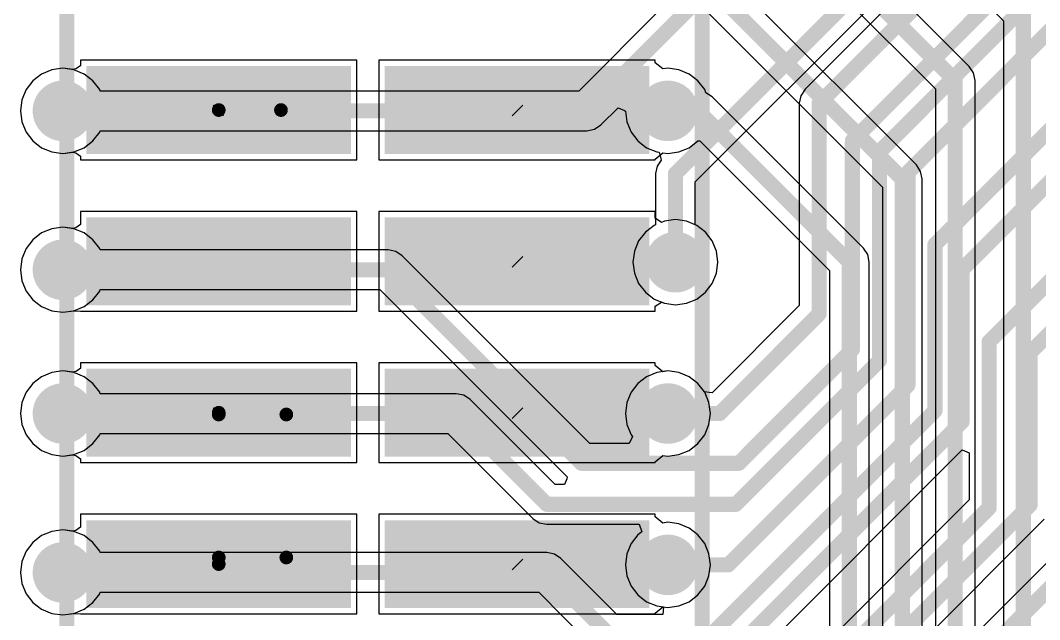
# Model space of a CAD drawing. Header units: millimetres. Extents: x -0.4 to 7.76, y -3.34 to 0.42.
# Drawn here: x 4.595 to 5.269, y -1.099 to -0.703 of the extents above; entities that cross this region are included whole.
import ezdxf

# ---------------------------------------------------------------- set-up
doc = ezdxf.new("R2010")
doc.units = ezdxf.units.MM
doc.header["$MEASUREMENT"] = 0
for name, color, linetype in [('BottomLayer', 5, 'Continuous'), ('BottomOverlay', 54, 'Continuous'), ('BottomPaste', 16, 'Continuous'), ('BottomSolder', 6, 'Continuous'), ('MultiLayer', 9, 'Continuous'), ('TopLayer', 1, 'Continuous'), ('ViaHoleLayer', 16, 'Continuous')]:
    doc.layers.add(name, color=color, linetype=linetype)

# ---------------------------------------------------------------- blocks, each defined once
blk = doc.blocks.new('90131_0142_B_26')
at = {"layer": 'BottomLayer'}
for points in [[(-0.675, -0.02116), (-0.625, -0.02116), (-0.675, 0.14577), (-0.625, 0.14577)], [(-0.575, -0.02116), (-0.525, -0.02116), (-0.575, 0.14577), (-0.525, 0.14577)], [(-0.475, -0.02116), (-0.425, -0.02116), (-0.475, 0.14577), (-0.425, 0.14577)], [(-0.375, -0.02116), (-0.325, -0.02116), (-0.375, 0.14577), (-0.325, 0.14577)], [(-0.675, -0.21841), (-0.625, -0.21841), (-0.675, -0.05148), (-0.625, -0.05148)], [(-0.575, -0.21841), (-0.525, -0.21841), (-0.575, -0.05148), (-0.525, -0.05148)], [(-0.475, -0.21841), (-0.425, -0.21841), (-0.475, -0.05148), (-0.425, -0.05148)], [(-0.375, -0.21841), (-0.325, -0.21841), (-0.375, -0.05148), (-0.325, -0.05148)]]:
    blk.add_solid(points, dxfattribs=at)
at = {"layer": 'BottomOverlay', "const_width": 0.01}
for points in [[(1.23996, 0.18474), (-1.23996, 0.18474)], [(1.23996, -0.23534), (-1.23996, -0.23534)]]:
    blk.add_lwpolyline(points, dxfattribs=at)
at = {"layer": 'BottomPaste'}
for points in [[(-0.675, -0.02116), (-0.625, -0.02116), (-0.675, 0.14577), (-0.625, 0.14577)], [(-0.575, -0.02116), (-0.525, -0.02116), (-0.575, 0.14577), (-0.525, 0.14577)], [(-0.475, -0.02116), (-0.425, -0.02116), (-0.475, 0.14577), (-0.425, 0.14577)], [(-0.375, -0.02116), (-0.325, -0.02116), (-0.375, 0.14577), (-0.325, 0.14577)], [(-0.675, -0.21841), (-0.625, -0.21841), (-0.675, -0.05148), (-0.625, -0.05148)], [(-0.575, -0.21841), (-0.525, -0.21841), (-0.575, -0.05148), (-0.525, -0.05148)], [(-0.475, -0.21841), (-0.425, -0.21841), (-0.475, -0.05148), (-0.425, -0.05148)], [(-0.375, -0.21841), (-0.325, -0.21841), (-0.375, -0.05148), (-0.325, -0.05148)]]:
    blk.add_solid(points, dxfattribs=at)
at = {"layer": 'BottomSolder'}
for points in [[(-0.679, -0.02516), (-0.621, -0.02516), (-0.679, 0.14977), (-0.621, 0.14977)], [(-0.579, -0.02516), (-0.521, -0.02516), (-0.579, 0.14977), (-0.521, 0.14977)], [(-0.479, -0.02516), (-0.421, -0.02516), (-0.479, 0.14977), (-0.421, 0.14977)], [(-0.379, -0.02516), (-0.321, -0.02516), (-0.379, 0.14977), (-0.321, 0.14977)], [(-0.679, -0.22241), (-0.621, -0.22241), (-0.679, -0.04748), (-0.621, -0.04748)], [(-0.579, -0.22241), (-0.521, -0.22241), (-0.579, -0.04748), (-0.521, -0.04748)], [(-0.479, -0.22241), (-0.421, -0.22241), (-0.479, -0.04748), (-0.421, -0.04748)], [(-0.379, -0.22241), (-0.321, -0.22241), (-0.379, -0.04748), (-0.321, -0.04748)]]:
    blk.add_solid(points, dxfattribs=at)

msp = doc.modelspace()

# ---------------------------------------------------------------- linework, layer by layer
at = {"layer": 'BottomLayer'}
for p, q in [((5.03094, -0.48945), (5.24461, -0.70311)), ((5.22201, -0.7334), (5.05078, -0.56216)), ((5.03777, -0.58628), (5.19961, -0.74811)), ((5.18701, -0.7984), (5.05078, -0.66216)), ((5.03777, -0.68628), (5.16461, -0.81311)), ((5.24461, -0.70311), (5.24461, -1.19294)), ((4.63442, -0.73285), (4.63125, -0.73497)), ((4.8171, -0.72925), (4.63442, -0.72925)), ((4.63442, -0.72925), (4.63442, -0.73285)), ((4.8171, -0.795), (4.8171, -0.72925)), ((5.01435, -0.72925), (4.83167, -0.72925)), ((4.83167, -0.72925), (4.83167, -0.795)), ((5.01435, -0.73083), (5.01435, -0.72925)), ((5.01935, -0.73501), (5.01435, -0.73083)), ((5.22486, -0.73765), (5.22201, -0.7334)), ((4.60868, -0.73833), (4.60285, -0.7428)), ((4.61546, -0.73552), (4.60868, -0.73833)), ((4.62273, -0.73456), (4.61546, -0.73552)), ((4.62942, -0.73544), (4.62273, -0.73456)), ((4.63125, -0.73497), (4.62942, -0.73544)), ((5.02273, -0.73456), (5.01935, -0.73501)), ((5.03001, -0.73552), (5.02273, -0.73456)), ((5.03679, -0.73833), (5.03001, -0.73552)), ((5.04261, -0.7428), (5.03679, -0.73833)), ((5.22586, -0.74268), (5.22486, -0.73765)), ((4.60285, -0.7428), (4.59838, -0.74862)), ((5.04708, -0.74862), (5.04261, -0.7428)), ((5.22586, -1.20933), (5.22586, -0.74268)), ((4.59838, -0.74862), (4.59558, -0.7554)), ((5.04793, -0.75067), (5.04708, -0.74862)), ((5.05201, -0.7534), (5.04793, -0.75067)), ((5.15201, -0.8534), (5.05201, -0.7534)), ((5.19961, -0.74811), (5.19961, -1.23776)), ((4.59558, -0.7554), (4.59462, -0.76268)), ((4.59462, -0.76268), (4.59558, -0.76995)), ((4.59558, -0.76995), (4.59838, -0.77673)), ((4.59838, -0.77673), (4.60285, -0.78256)), ((4.60285, -0.78256), (4.60868, -0.78703)), ((4.60868, -0.78703), (4.61546, -0.78983)), ((5.03001, -0.78983), (5.03679, -0.78703)), ((5.03679, -0.78703), (5.04261, -0.78256)), ((5.04261, -0.78256), (5.04396, -0.78247)), ((5.04396, -0.78247), (5.12961, -0.86811)), ((4.61546, -0.78983), (4.62273, -0.79079)), ((4.62273, -0.79079), (4.62942, -0.78991)), ((4.62942, -0.78991), (4.63125, -0.79038)), ((4.63125, -0.79038), (4.63442, -0.7925)), ((4.63442, -0.7925), (4.63442, -0.795)), ((4.63442, -0.795), (4.8171, -0.795)), ((4.83167, -0.795), (5.01435, -0.795)), ((5.01435, -0.79453), (5.01935, -0.79035)), ((5.01435, -0.795), (5.01435, -0.79453)), ((5.01935, -0.79035), (5.02273, -0.79079)), ((5.02273, -0.79079), (5.03001, -0.78983)), ((5.18986, -0.80265), (5.18701, -0.7984)), ((5.19086, -0.80768), (5.18986, -0.80265)), ((5.19086, -1.23802), (5.19086, -0.80768)), ((5.16461, -0.81311), (5.16461, -1.28776)), ((4.8171, -0.82925), (4.63442, -0.82925)), ((4.63442, -0.82925), (4.63442, -0.83785)), ((4.8171, -0.895), (4.8171, -0.82925)), ((5.01435, -0.82925), (4.83167, -0.82925)), ((4.83167, -0.82925), (4.83167, -0.895)), ((5.01435, -0.83355), (5.01435, -0.82925)), ((5.0185, -0.83633), (5.01435, -0.83355)), ((5.02046, -0.83552), (5.0185, -0.83633)), ((5.02773, -0.83456), (5.02046, -0.83552)), ((5.03501, -0.83552), (5.02773, -0.83456)), ((5.04179, -0.83833), (5.03501, -0.83552)), ((4.61546, -0.84052), (4.60868, -0.84333)), ((4.62273, -0.83956), (4.61546, -0.84052)), ((4.62942, -0.84044), (4.62273, -0.83956)), ((4.63125, -0.83997), (4.62942, -0.84044)), ((4.63442, -0.83785), (4.63125, -0.83997)), ((5.04761, -0.8428), (5.04179, -0.83833)), ((4.60285, -0.8478), (4.59838, -0.85362)), ((4.60868, -0.84333), (4.60285, -0.8478)), ((5.05208, -0.84862), (5.04761, -0.8428)), ((5.05489, -0.8554), (5.05208, -0.84862)), ((4.59838, -0.85362), (4.59558, -0.8604)), ((5.05585, -0.86268), (5.05489, -0.8554)), ((5.15486, -0.85765), (5.15201, -0.8534)), ((4.59558, -0.8604), (4.59462, -0.86768)), ((5.15586, -0.86268), (5.15486, -0.85765)), ((4.59462, -0.86768), (4.59558, -0.87495)), ((5.05489, -0.86995), (5.05585, -0.86268)), ((5.12961, -0.86811), (5.12961, -1.33294)), ((5.15586, -1.28802), (5.15586, -0.86268)), ((4.59558, -0.87495), (4.59838, -0.88173)), ((5.05208, -0.87673), (5.05489, -0.86995)), ((4.59838, -0.88173), (4.60285, -0.88756)), ((5.04179, -0.88703), (5.04761, -0.88256)), ((5.04761, -0.88256), (5.05208, -0.87673)), ((4.60285, -0.88756), (4.60868, -0.89203)), ((5.01435, -0.8918), (5.0185, -0.88902)), ((5.0185, -0.88902), (5.02046, -0.88983)), ((5.03501, -0.88983), (5.04179, -0.88703)), ((4.60868, -0.89203), (4.61546, -0.89483)), ((4.61546, -0.89483), (4.62273, -0.89579)), ((4.62273, -0.89579), (4.62942, -0.89491)), ((4.62942, -0.89491), (4.63442, -0.895)), ((4.63442, -0.895), (4.63442, -0.895)), ((4.63442, -0.895), (4.63443, -0.895)), ((4.63443, -0.895), (4.8171, -0.895)), ((4.83167, -0.895), (5.01435, -0.895)), ((5.01435, -0.895), (5.01435, -0.8918)), ((5.02046, -0.88983), (5.02773, -0.89079)), ((5.02773, -0.89079), (5.03501, -0.88983)), ((4.8171, -0.92925), (4.63442, -0.92925)), ((4.63442, -0.92925), (4.63442, -0.93285)), ((4.8171, -0.995), (4.8171, -0.92925)), ((5.01435, -0.92925), (4.83167, -0.92925)), ((4.83167, -0.92925), (4.83167, -0.995)), ((5.01435, -0.93083), (5.01435, -0.92925)), ((4.61546, -0.93552), (4.60868, -0.93833)), ((4.62273, -0.93456), (4.61546, -0.93552)), ((4.62942, -0.93544), (4.62273, -0.93456)), ((4.63125, -0.93497), (4.62942, -0.93544)), ((4.63442, -0.93285), (4.63125, -0.93497)), ((5.01935, -0.93501), (5.01435, -0.93083)), ((5.02273, -0.93456), (5.01935, -0.93501)), ((5.03001, -0.93552), (5.02273, -0.93456)), ((5.03679, -0.93833), (5.03001, -0.93552)), ((4.60285, -0.9428), (4.59838, -0.94862)), ((4.60868, -0.93833), (4.60285, -0.9428)), ((5.04261, -0.9428), (5.03679, -0.93833)), ((5.04708, -0.94862), (5.04261, -0.9428)), ((4.59838, -0.94862), (4.59558, -0.9554)), ((5.04989, -0.9554), (5.04708, -0.94862)), ((4.59558, -0.9554), (4.59462, -0.96268)), ((5.05085, -0.96268), (5.04989, -0.9554)), ((4.59462, -0.96268), (4.59558, -0.96995)), ((5.04989, -0.96995), (5.05085, -0.96268)), ((4.59558, -0.96995), (4.59838, -0.97673)), ((5.04708, -0.97673), (5.04989, -0.96995)), ((4.59838, -0.97673), (4.60285, -0.98256)), ((5.04261, -0.98256), (5.04708, -0.97673)), ((4.60285, -0.98256), (4.60868, -0.98703)), ((5.03679, -0.98703), (5.04261, -0.98256)), ((4.60868, -0.98703), (4.61546, -0.98983)), ((4.61546, -0.98983), (4.62273, -0.99079)), ((4.62273, -0.99079), (4.62942, -0.98991)), ((4.62942, -0.98991), (4.63125, -0.99038)), ((4.63125, -0.99038), (4.63442, -0.9925)), ((5.01435, -0.99453), (5.01935, -0.99035)), ((5.01935, -0.99035), (5.02273, -0.99079)), ((5.02273, -0.99079), (5.03001, -0.98983)), ((5.03001, -0.98983), (5.03679, -0.98703)), ((4.63442, -0.9925), (4.63442, -0.995)), ((4.63442, -0.995), (4.8171, -0.995)), ((4.83167, -0.995), (5.01435, -0.995)), ((5.01435, -0.995), (5.01435, -0.99453)), ((4.8171, -1.02925), (4.63442, -1.02925)), ((4.63442, -1.02925), (4.63442, -1.03785)), ((4.8171, -1.095), (4.8171, -1.02925)), ((5.01435, -1.02925), (4.83167, -1.02925)), ((4.83167, -1.02925), (4.83167, -1.095)), ((5.01435, -1.03083), (5.01435, -1.02925)), ((5.01935, -1.03501), (5.01435, -1.03083)), ((5.02273, -1.03456), (5.01935, -1.03501)), ((5.03001, -1.03552), (5.02273, -1.03456)), ((5.03679, -1.03833), (5.03001, -1.03552)), ((4.60868, -1.04333), (4.60285, -1.0478)), ((4.61546, -1.04052), (4.60868, -1.04333)), ((4.62273, -1.03956), (4.61546, -1.04052)), ((4.62942, -1.04044), (4.62273, -1.03956)), ((4.63125, -1.03997), (4.62942, -1.04044)), ((4.63442, -1.03785), (4.63125, -1.03997)), ((5.04261, -1.0428), (5.03679, -1.03833)), ((5.04708, -1.04862), (5.04261, -1.0428)), ((4.60285, -1.0478), (4.59838, -1.05362)), ((5.04989, -1.0554), (5.04708, -1.04862)), ((4.59838, -1.05362), (4.59558, -1.0604)), ((5.05085, -1.06268), (5.04989, -1.0554)), ((4.59558, -1.0604), (4.59462, -1.06768)), ((5.04989, -1.06995), (5.05085, -1.06268)), ((4.59462, -1.06768), (4.59558, -1.07495)), ((5.04708, -1.07673), (5.04989, -1.06995)), ((4.59558, -1.07495), (4.59838, -1.08173)), ((5.04261, -1.08256), (5.04708, -1.07673)), ((4.59838, -1.08173), (4.60285, -1.08756)), ((5.03679, -1.08703), (5.04261, -1.08256)), ((4.60285, -1.08756), (4.60868, -1.09203)), ((5.01435, -1.09453), (5.01935, -1.09035)), ((5.01935, -1.09035), (5.02273, -1.09079)), ((5.02273, -1.09079), (5.03001, -1.08983)), ((5.03001, -1.08983), (5.03679, -1.08703)), ((4.60868, -1.09203), (4.61546, -1.09483)), ((4.61546, -1.09483), (4.62273, -1.09579)), ((4.62273, -1.09579), (4.62942, -1.09491)), ((4.62942, -1.09491), (4.63442, -1.095)), ((4.63442, -1.095), (4.63442, -1.095)), ((4.63442, -1.095), (4.63443, -1.095)), ((4.63443, -1.095), (4.8171, -1.095)), ((4.83167, -1.095), (5.01435, -1.095)), ((5.01435, -1.095), (5.01435, -1.09453))]:
    msp.add_line(p, q, dxfattribs=at)
for points, const_width in [([(5.03273, -0.56268), (5.21273, -0.74268)], 0.01), ([(5.03273, -0.66268), (5.17773, -0.80768)], 0.01), ([(5.25773, -1.21768), (5.25773, -0.69768)], 0.01), ([(5.21273, -1.26268), (5.21273, -0.74268)], 0.01), ([(4.62273, -0.76268), (4.72521, -0.76268)], 0.01), ([(4.72521, -0.76268), (4.72576, -0.76213)], 0.01), ([(4.72576, -0.76213), (4.76691, -0.76213)], 0.00906), ([(4.92301, -0.76213), (4.92356, -0.76268)], 0.01), ([(4.92356, -0.76268), (5.02273, -0.76268)], 0.01), ([(5.02273, -0.76268), (5.04273, -0.76268)], 0.01), ([(5.04273, -0.76268), (5.14273, -0.86268)], 0.01), ([(5.17773, -1.31268), (5.17773, -0.80768)], 0.01), ([(4.72021, -0.86768), (4.72576, -0.86213)], 0.01), ([(4.92301, -0.86213), (4.92356, -0.86268)], 0.01), ([(4.92356, -0.86268), (5.02773, -0.86268)], 0.01), ([(5.14273, -1.35768), (5.14273, -0.86268)], 0.01), ([(4.62273, -0.86768), (4.72021, -0.86768)], 0.01), ([(4.62273, -0.96268), (4.72521, -0.96268)], 0.01), ([(4.72521, -0.96268), (4.72576, -0.96213)], 0.01), ([(4.72576, -0.96331), (4.72576, -0.96213)], 0.00906), ([(4.72576, -0.96331), (4.77045, -0.96331)], 0.00906), ([(4.92301, -0.96213), (4.92356, -0.96268)], 0.01), ([(4.92356, -0.96268), (5.02273, -0.96268)], 0.01), ([(4.72021, -1.06768), (4.72576, -1.06213)], 0.01), ([(4.72576, -1.05779), (4.77045, -1.05779)], 0.00906), ([(4.72576, -1.06213), (4.72576, -1.05779)], 0.00906), ([(4.92301, -1.06213), (4.92356, -1.06268)], 0.01), ([(4.92356, -1.06268), (5.02273, -1.06268)], 0.01), ([(4.62273, -1.06768), (4.72021, -1.06768)], 0.01)]:
    msp.add_lwpolyline(points, dxfattribs=dict(at, const_width=const_width))
for points, const_width in [([(5.21023, -0.74268, 1), (5.21523, -0.74268, 1)], 0.005), ([(5.21023, -0.74268, 1), (5.21523, -0.74268, 1)], 0.005), ([(4.61273, -0.76268, 1), (4.63273, -0.76268, 1)], 0.02), ([(5.01273, -0.76268, 1), (5.03273, -0.76268, 1)], 0.02), ([(4.62023, -0.76268, 1), (4.62523, -0.76268, 1)], 0.005), ([(4.72271, -0.76268, 1), (4.72771, -0.76268, 1)], 0.005), ([(4.72271, -0.76268, 1), (4.72771, -0.76268, 1)], 0.005), ([(4.72326, -0.76213, 1), (4.72826, -0.76213, 1)], 0.005), ([(4.7235, -0.76213, 1), (4.72803, -0.76213, 1)], 0.00453), ([(4.76464, -0.76213, 1), (4.76917, -0.76213, 1)], 0.00453), ([(4.92051, -0.76213, 1), (4.92551, -0.76213, 1)], 0.005), ([(4.92106, -0.76268, 1), (4.92606, -0.76268, 1)], 0.005), ([(4.92106, -0.76268, 1), (4.92606, -0.76268, 1)], 0.005), ([(5.02023, -0.76268, 1), (5.02523, -0.76268, 1)], 0.005), ([(5.02023, -0.76268, 1), (5.02523, -0.76268, 1)], 0.005), ([(5.04023, -0.76268, 1), (5.04523, -0.76268, 1)], 0.005), ([(5.04023, -0.76268, 1), (5.04523, -0.76268, 1)], 0.005), ([(5.17523, -0.80768, 1), (5.18023, -0.80768, 1)], 0.005), ([(5.17523, -0.80768, 1), (5.18023, -0.80768, 1)], 0.005), ([(4.61273, -0.86768, 1), (4.63273, -0.86768, 1)], 0.02), ([(5.01773, -0.86268, 1), (5.03773, -0.86268, 1)], 0.02), ([(4.72326, -0.86213, 1), (4.72826, -0.86213, 1)], 0.005), ([(4.92051, -0.86213, 1), (4.92551, -0.86213, 1)], 0.005), ([(4.92106, -0.86268, 1), (4.92606, -0.86268, 1)], 0.005), ([(4.92106, -0.86268, 1), (4.92606, -0.86268, 1)], 0.005), ([(5.02523, -0.86268, 1), (5.03023, -0.86268, 1)], 0.005), ([(5.14023, -0.86268, 1), (5.14523, -0.86268, 1)], 0.005), ([(5.14023, -0.86268, 1), (5.14523, -0.86268, 1)], 0.005), ([(4.62023, -0.86768, 1), (4.62523, -0.86768, 1)], 0.005), ([(4.71771, -0.86768, 1), (4.72271, -0.86768, 1)], 0.005), ([(4.71771, -0.86768, 1), (4.72271, -0.86768, 1)], 0.005), ([(4.61273, -0.96268, 1), (4.63273, -0.96268, 1)], 0.02), ([(5.01273, -0.96268, 1), (5.03273, -0.96268, 1)], 0.02), ([(4.62023, -0.96268, 1), (4.62523, -0.96268, 1)], 0.005), ([(4.72271, -0.96268, 1), (4.72771, -0.96268, 1)], 0.005), ([(4.72271, -0.96268, 1), (4.72771, -0.96268, 1)], 0.005), ([(4.72326, -0.96213, 1), (4.72826, -0.96213, 1)], 0.005), ([(4.7235, -0.96213, 1), (4.72803, -0.96213, 1)], 0.00453), ([(4.7235, -0.96331, 1), (4.72803, -0.96331, 1)], 0.00453), ([(4.7235, -0.96331, 1), (4.72803, -0.96331, 1)], 0.00453), ([(4.76819, -0.96331, 1), (4.77271, -0.96331, 1)], 0.00453), ([(4.92051, -0.96213, 1), (4.92551, -0.96213, 1)], 0.005), ([(4.92106, -0.96268, 1), (4.92606, -0.96268, 1)], 0.005), ([(4.92106, -0.96268, 1), (4.92606, -0.96268, 1)], 0.005), ([(5.02023, -0.96268, 1), (5.02523, -0.96268, 1)], 0.005), ([(5.01273, -1.06268, 1), (5.03273, -1.06268, 1)], 0.02), ([(4.61273, -1.06768, 1), (4.63273, -1.06768, 1)], 0.02), ([(4.72326, -1.06213, 1), (4.72826, -1.06213, 1)], 0.005), ([(4.7235, -1.05779, 1), (4.72803, -1.05779, 1)], 0.00453), ([(4.7235, -1.05779, 1), (4.72803, -1.05779, 1)], 0.00453), ([(4.7235, -1.06213, 1), (4.72803, -1.06213, 1)], 0.00453), ([(4.76819, -1.05779, 1), (4.77271, -1.05779, 1)], 0.00453), ([(4.92051, -1.06213, 1), (4.92551, -1.06213, 1)], 0.005), ([(4.92106, -1.06268, 1), (4.92606, -1.06268, 1)], 0.005), ([(4.92106, -1.06268, 1), (4.92606, -1.06268, 1)], 0.005), ([(5.02023, -1.06268, 1), (5.02523, -1.06268, 1)], 0.005), ([(4.62023, -1.06768, 1), (4.62523, -1.06768, 1)], 0.005), ([(4.71771, -1.06768, 1), (4.72271, -1.06768, 1)], 0.005), ([(4.71771, -1.06768, 1), (4.72271, -1.06768, 1)], 0.005)]:
    msp.add_lwpolyline(points, format="xyb", close=True, dxfattribs=dict(at, const_width=const_width))
at = {"layer": 'MultiLayer', "const_width": 0.02}
for points in [[(4.61273, -0.76268, 1), (4.63273, -0.76268, 1)], [(5.01273, -0.76268, 1), (5.03273, -0.76268, 1)], [(4.61273, -0.86768, 1), (4.63273, -0.86768, 1)], [(5.01773, -0.86268, 1), (5.03773, -0.86268, 1)], [(4.61273, -0.96268, 1), (4.63273, -0.96268, 1)], [(5.01273, -0.96268, 1), (5.03273, -0.96268, 1)], [(5.01273, -1.06268, 1), (5.03273, -1.06268, 1)], [(4.61273, -1.06768, 1), (4.63273, -1.06768, 1)]]:
    msp.add_lwpolyline(points, format="xyb", close=True, dxfattribs=at)
at = {"layer": 'TopLayer'}
for p, q in [((5.04086, -0.80961), (5.31977, -0.5307)), ((5.32563, -0.53622), (5.11345, -0.7484)), ((5.01857, -0.69477), (4.96379, -0.74955)), ((4.60868, -0.73833), (4.60285, -0.7428)), ((4.61546, -0.73552), (4.60868, -0.73833)), ((4.62273, -0.73456), (4.61546, -0.73552)), ((4.63001, -0.73552), (4.62273, -0.73456)), ((4.63679, -0.73833), (4.63001, -0.73552)), ((4.64261, -0.7428), (4.63679, -0.73833)), ((4.60285, -0.7428), (4.59838, -0.74862)), ((4.64708, -0.74862), (4.64261, -0.7428)), ((4.59838, -0.74862), (4.59558, -0.7554)), ((4.64747, -0.74955), (4.64708, -0.74862)), ((4.96379, -0.74955), (4.64747, -0.74955)), ((5.11061, -0.75265), (5.10961, -0.75768)), ((5.11345, -0.7484), (5.11061, -0.75265)), ((4.59558, -0.7554), (4.59462, -0.76268)), ((4.9785, -0.77196), (4.98985, -0.76062)), ((4.98985, -0.76062), (4.994, -0.76241)), ((5.10961, -0.75768), (5.10961, -0.89138)), ((4.59462, -0.76268), (4.59558, -0.76995)), ((4.994, -0.76241), (4.99465, -0.76289)), ((4.99465, -0.76289), (4.99558, -0.76995)), ((4.59558, -0.76995), (4.59838, -0.77673)), ((4.96922, -0.7758), (4.97425, -0.7748)), ((4.97425, -0.7748), (4.9785, -0.77196)), ((4.99558, -0.76995), (4.99838, -0.77673)), ((4.59838, -0.77673), (4.60285, -0.78256)), ((4.64261, -0.78256), (4.64708, -0.77673)), ((4.64708, -0.77673), (4.64747, -0.7758)), ((4.64747, -0.7758), (4.96922, -0.7758)), ((4.99838, -0.77673), (5.00285, -0.78256)), ((4.60285, -0.78256), (4.60868, -0.78703)), ((4.60868, -0.78703), (4.61546, -0.78983)), ((4.63001, -0.78983), (4.63679, -0.78703)), ((4.63679, -0.78703), (4.64261, -0.78256)), ((5.00285, -0.78256), (5.00868, -0.78703)), ((5.00868, -0.78703), (5.01546, -0.78983)), ((4.61546, -0.78983), (4.62273, -0.79079)), ((4.62273, -0.79079), (4.63001, -0.78983)), ((5.01546, -0.78983), (5.01696, -0.79003)), ((5.01696, -0.79003), (5.01769, -0.79216)), ((5.01769, -0.79216), (5.01821, -0.79524)), ((5.01561, -0.79914), (5.01461, -0.80417)), ((5.01821, -0.79524), (5.01561, -0.79914)), ((5.01461, -0.80417), (5.01461, -0.83794)), ((5.04086, -0.83794), (5.04086, -0.80961)), ((4.61546, -0.84052), (4.60868, -0.84333)), ((4.62273, -0.83956), (4.61546, -0.84052)), ((4.63001, -0.84052), (4.62273, -0.83956)), ((4.63679, -0.84333), (4.63001, -0.84052)), ((5.01368, -0.83833), (5.00785, -0.8428)), ((5.01461, -0.83794), (5.01368, -0.83833)), ((5.04179, -0.83833), (5.04086, -0.83794)), ((5.04761, -0.8428), (5.04179, -0.83833)), ((4.60285, -0.8478), (4.59838, -0.85362)), ((4.60868, -0.84333), (4.60285, -0.8478)), ((4.64261, -0.8478), (4.63679, -0.84333)), ((4.64708, -0.85362), (4.64261, -0.8478)), ((5.00338, -0.84862), (5.00058, -0.8554)), ((5.00785, -0.8428), (5.00338, -0.84862)), ((5.05208, -0.84862), (5.04761, -0.8428)), ((5.05489, -0.8554), (5.05208, -0.84862)), ((4.59838, -0.85362), (4.59558, -0.8604)), ((4.64747, -0.85455), (4.64708, -0.85362)), ((4.83773, -0.85455), (4.64747, -0.85455)), ((4.84276, -0.85555), (4.83773, -0.85455)), ((4.84701, -0.8584), (4.84276, -0.85555)), ((5.00058, -0.8554), (4.99962, -0.86268)), ((5.05585, -0.86268), (5.05489, -0.8554)), ((4.59558, -0.8604), (4.59462, -0.86768)), ((4.97104, -0.98242), (4.84701, -0.8584)), ((4.59462, -0.86768), (4.59558, -0.87495)), ((4.99962, -0.86268), (5.00058, -0.86995)), ((5.05489, -0.86995), (5.05585, -0.86268)), ((4.59558, -0.87495), (4.59838, -0.88173)), ((5.00058, -0.86995), (5.00338, -0.87673)), ((5.05208, -0.87673), (5.05489, -0.86995)), ((4.59838, -0.88173), (4.60285, -0.88756)), ((4.64261, -0.88756), (4.64708, -0.88173)), ((4.64708, -0.88173), (4.64747, -0.8808)), ((4.64747, -0.8808), (4.8323, -0.8808)), ((4.8323, -0.8808), (4.95604, -1.00455)), ((5.00338, -0.87673), (5.00785, -0.88256)), ((5.00785, -0.88256), (5.01368, -0.88703)), ((5.04179, -0.88703), (5.04761, -0.88256)), ((5.04761, -0.88256), (5.05208, -0.87673)), ((4.60285, -0.88756), (4.60868, -0.89203)), ((4.63679, -0.89203), (4.64261, -0.88756)), ((5.01368, -0.88703), (5.02046, -0.88983)), ((5.03501, -0.88983), (5.04179, -0.88703)), ((4.60868, -0.89203), (4.61546, -0.89483)), ((4.61546, -0.89483), (4.62273, -0.89579)), ((4.62273, -0.89579), (4.63001, -0.89483)), ((4.63001, -0.89483), (4.63679, -0.89203)), ((5.02046, -0.88983), (5.02773, -0.89079)), ((5.02773, -0.89079), (5.03501, -0.88983)), ((5.10961, -0.89138), (5.05209, -0.9489)), ((5.41184, -0.92268), (5.02911, -1.30541)), ((4.61546, -0.93552), (4.60868, -0.93833)), ((4.62273, -0.93456), (4.61546, -0.93552)), ((4.63001, -0.93552), (4.62273, -0.93456)), ((4.63679, -0.93833), (4.63001, -0.93552)), ((5.01546, -0.93552), (5.00868, -0.93833)), ((5.02273, -0.93456), (5.01546, -0.93552)), ((5.03001, -0.93552), (5.02273, -0.93456)), ((5.03679, -0.93833), (5.03001, -0.93552)), ((4.60285, -0.9428), (4.59838, -0.94862)), ((4.60868, -0.93833), (4.60285, -0.9428)), ((4.64261, -0.9428), (4.63679, -0.93833)), ((4.64708, -0.94862), (4.64261, -0.9428)), ((5.00285, -0.9428), (4.99838, -0.94862)), ((5.00868, -0.93833), (5.00285, -0.9428)), ((5.04261, -0.9428), (5.03679, -0.93833)), ((5.04691, -0.9484), (5.04261, -0.9428)), ((4.59838, -0.94862), (4.59558, -0.9554)), ((4.64747, -0.94955), (4.64708, -0.94862)), ((4.88273, -0.94955), (4.64747, -0.94955)), ((4.88776, -0.95055), (4.88273, -0.94955)), ((4.99838, -0.94862), (4.99558, -0.9554)), ((5.0501, -0.94879), (5.04691, -0.9484)), ((5.05209, -0.9489), (5.0501, -0.94879)), ((4.59558, -0.9554), (4.59462, -0.96268)), ((4.89201, -0.9534), (4.88776, -0.95055)), ((4.94817, -1.00955), (4.89201, -0.9534)), ((4.99558, -0.9554), (4.99462, -0.96268)), ((4.59462, -0.96268), (4.59558, -0.96995)), ((4.99462, -0.96268), (4.99558, -0.96995)), ((4.59558, -0.96995), (4.59838, -0.97673)), ((4.99558, -0.96995), (4.99838, -0.97673)), ((4.59838, -0.97673), (4.60285, -0.98256)), ((4.64261, -0.98256), (4.64708, -0.97673)), ((4.64708, -0.97673), (4.64747, -0.9758)), ((4.64747, -0.9758), (4.8773, -0.9758)), ((4.8773, -0.9758), (4.93345, -1.03196)), ((4.99838, -0.97673), (4.99931, -0.97794)), ((4.60285, -0.98256), (4.60868, -0.98703)), ((4.63679, -0.98703), (4.64261, -0.98256)), ((4.9971, -0.98242), (4.97104, -0.98242)), ((4.99931, -0.97794), (4.9971, -0.98242)), ((4.60868, -0.98703), (4.61546, -0.98983)), ((4.61546, -0.98983), (4.62273, -0.99079)), ((4.62273, -0.99079), (4.63001, -0.98983)), ((4.63001, -0.98983), (4.63679, -0.98703)), ((5.0495, -1.15447), (5.21735, -0.98662)), ((5.21735, -0.98662), (5.22197, -0.98854)), ((5.22197, -0.98854), (5.22197, -1.0196)), ((4.95439, -1.00955), (4.94817, -1.00955)), ((4.95595, -1.00575), (4.95439, -1.00955)), ((4.95604, -1.00455), (4.95595, -1.00575)), ((5.22197, -1.0196), (5.04202, -1.19955)), ((4.93345, -1.03196), (4.93771, -1.0348)), ((4.93771, -1.0348), (4.94273, -1.0358)), ((4.94273, -1.0358), (5.00375, -1.0358)), ((5.00375, -1.0358), (5.00545, -1.0408)), ((5.0495, -1.25447), (5.27145, -1.03252)), ((4.60868, -1.04333), (4.60285, -1.0478)), ((4.61546, -1.04052), (4.60868, -1.04333)), ((4.62273, -1.03956), (4.61546, -1.04052)), ((4.63001, -1.04052), (4.62273, -1.03956)), ((4.63679, -1.04333), (4.63001, -1.04052)), ((4.64261, -1.0478), (4.63679, -1.04333)), ((5.00285, -1.0428), (4.99838, -1.04862)), ((5.00545, -1.0408), (5.00285, -1.0428)), ((4.60285, -1.0478), (4.59838, -1.05362)), ((4.64708, -1.05362), (4.64261, -1.0478)), ((4.99838, -1.04862), (4.99558, -1.0554)), ((4.59838, -1.05362), (4.59558, -1.0604)), ((4.64747, -1.05455), (4.64708, -1.05362)), ((4.94273, -1.05455), (4.64747, -1.05455)), ((4.94776, -1.05555), (4.94273, -1.05455)), ((4.95201, -1.0584), (4.94776, -1.05555)), ((4.99558, -1.0554), (4.99462, -1.06268)), ((4.59558, -1.0604), (4.59462, -1.06768)), ((4.98903, -1.09541), (4.95201, -1.0584)), ((4.99462, -1.06268), (4.99558, -1.06995)), ((4.59462, -1.06768), (4.59558, -1.07495)), ((4.99558, -1.06995), (4.99838, -1.07673)), ((4.59558, -1.07495), (4.59838, -1.08173)), ((4.99838, -1.07673), (5.00285, -1.08256)), ((4.59838, -1.08173), (4.60285, -1.08756)), ((4.64261, -1.08756), (4.64708, -1.08173)), ((4.64708, -1.08173), (4.64747, -1.0808)), ((4.64747, -1.0808), (4.9373, -1.0808)), ((4.9373, -1.0808), (4.97431, -1.11782)), ((5.00285, -1.08256), (5.00868, -1.08703)), ((4.60285, -1.08756), (4.60868, -1.09203)), ((4.63679, -1.09203), (4.64261, -1.08756)), ((5.00868, -1.08703), (5.01546, -1.08983)), ((5.01546, -1.08983), (5.01982, -1.09041)), ((5.01982, -1.09041), (5.0195, -1.09541)), ((4.60868, -1.09203), (4.61546, -1.09483)), ((4.61546, -1.09483), (4.62273, -1.09579)), ((4.62273, -1.09579), (4.63001, -1.09483)), ((4.63001, -1.09483), (4.63679, -1.09203)), ((5.0195, -1.09541), (4.98903, -1.09541))]:
    msp.add_line(p, q, dxfattribs=at)
at = {"layer": 'TopLayer', "const_width": 0.01}
for points in [[(5.16259, -0.7898), (5.50773, -0.44466)], [(5.12273, -0.75768), (5.39751, -0.4829)], [(5.18147, -0.80333), (5.49586, -0.48894)], [(5.14472, -0.7824), (5.43273, -0.49439)], [(4.96922, -0.76268), (5.22635, -0.50555)], [(5.02773, -0.80417), (5.32773, -0.50417)], [(5.19935, -0.85099), (5.50773, -0.5426)], [(5.21722, -0.86758), (5.49586, -0.58894)], [(5.23509, -0.91524), (5.50773, -0.6426)], [(5.26217, -0.92263), (5.49586, -0.68894)], [(5.12273, -0.89682), (5.12273, -0.75768)], [(4.62273, -0.76268), (4.96922, -0.76268)], [(5.14472, -0.92041), (5.14472, -0.7824)], [(5.16259, -0.92782), (5.16259, -0.7898)], [(5.02773, -0.86268), (5.02773, -0.80417)], [(5.18147, -0.94394), (5.18147, -0.80333)], [(5.19935, -0.96079), (5.19935, -0.85099)], [(5.21722, -0.96819), (5.21722, -0.86758)], [(4.62273, -0.86768), (4.83773, -0.86768)], [(4.83773, -0.86768), (4.96561, -0.99555)], [(5.05687, -0.96268), (5.12273, -0.89682)], [(5.06958, -0.99555), (5.14472, -0.92041)], [(5.23509, -1.02504), (5.23509, -0.91524)], [(5.03455, -1.31854), (5.42497, -0.92812)], [(5.06773, -1.02268), (5.16259, -0.92782)], [(5.26217, -1.02324), (5.26217, -0.92263)], [(5.06273, -1.06268), (5.18147, -0.94394)], [(5.0516, -1.10854), (5.19935, -0.96079)], [(4.62273, -0.96268), (4.88273, -0.96268)], [(4.88273, -0.96268), (4.94273, -1.02268)], [(5.02273, -0.96268), (5.05687, -0.96268)], [(5.02273, -1.16268), (5.21722, -0.96819)], [(4.96561, -0.99555), (5.06958, -0.99555)], [(4.94273, -1.02268), (5.06773, -1.02268)], [(5.02273, -1.26268), (5.26217, -1.02324)], [(5.04745, -1.21268), (5.23509, -1.02504)], [(5.02273, -1.06268), (5.06273, -1.06268)], [(4.62273, -1.06768), (4.94273, -1.06768)], [(4.94273, -1.06768), (4.98359, -1.10854)]]:
    msp.add_lwpolyline(points, dxfattribs=at)
at = {"layer": 'TopLayer'}
for points, const_width in [([(4.61273, -0.76268, 1), (4.63273, -0.76268, 1)], 0.02), ([(5.01273, -0.76268, 1), (5.03273, -0.76268, 1)], 0.02), ([(5.12023, -0.75768, 1), (5.12523, -0.75768, 1)], 0.005), ([(5.12023, -0.75768, 1), (5.12523, -0.75768, 1)], 0.005), ([(4.62023, -0.76268, 1), (4.62523, -0.76268, 1)], 0.005), ([(4.96672, -0.76268, 1), (4.97172, -0.76268, 1)], 0.005), ([(4.96672, -0.76268, 1), (4.97172, -0.76268, 1)], 0.005), ([(5.14222, -0.7824, 1), (5.14722, -0.7824, 1)], 0.005), ([(5.14222, -0.7824, 1), (5.14722, -0.7824, 1)], 0.005), ([(5.16009, -0.7898, 1), (5.16509, -0.7898, 1)], 0.005), ([(5.16009, -0.7898, 1), (5.16509, -0.7898, 1)], 0.005), ([(5.02523, -0.80417, 1), (5.03023, -0.80417, 1)], 0.005), ([(5.02523, -0.80417, 1), (5.03023, -0.80417, 1)], 0.005), ([(5.17897, -0.80333, 1), (5.18397, -0.80333, 1)], 0.005), ([(5.17897, -0.80333, 1), (5.18397, -0.80333, 1)], 0.005), ([(4.61273, -0.86768, 1), (4.63273, -0.86768, 1)], 0.02), ([(5.01773, -0.86268, 1), (5.03773, -0.86268, 1)], 0.02), ([(5.19685, -0.85099, 1), (5.20185, -0.85099, 1)], 0.005), ([(5.19685, -0.85099, 1), (5.20185, -0.85099, 1)], 0.005), ([(5.02523, -0.86268, 1), (5.03023, -0.86268, 1)], 0.005), ([(5.21472, -0.86758, 1), (5.21972, -0.86758, 1)], 0.005), ([(5.21472, -0.86758, 1), (5.21972, -0.86758, 1)], 0.005), ([(4.62023, -0.86768, 1), (4.62523, -0.86768, 1)], 0.005), ([(4.83523, -0.86768, 1), (4.84023, -0.86768, 1)], 0.005), ([(4.83523, -0.86768, 1), (4.84023, -0.86768, 1)], 0.005), ([(5.12023, -0.89682, 1), (5.12523, -0.89682, 1)], 0.005), ([(5.12023, -0.89682, 1), (5.12523, -0.89682, 1)], 0.005), ([(5.14222, -0.92041, 1), (5.14722, -0.92041, 1)], 0.005), ([(5.14222, -0.92041, 1), (5.14722, -0.92041, 1)], 0.005), ([(5.23259, -0.91524, 1), (5.23759, -0.91524, 1)], 0.005), ([(5.23259, -0.91524, 1), (5.23759, -0.91524, 1)], 0.005), ([(5.16009, -0.92782, 1), (5.16509, -0.92782, 1)], 0.005), ([(5.16009, -0.92782, 1), (5.16509, -0.92782, 1)], 0.005), ([(5.25967, -0.92263, 1), (5.26467, -0.92263, 1)], 0.005), ([(5.25967, -0.92263, 1), (5.26467, -0.92263, 1)], 0.005), ([(4.61273, -0.96268, 1), (4.63273, -0.96268, 1)], 0.02), ([(5.01273, -0.96268, 1), (5.03273, -0.96268, 1)], 0.02), ([(5.17897, -0.94394, 1), (5.18397, -0.94394, 1)], 0.005), ([(5.17897, -0.94394, 1), (5.18397, -0.94394, 1)], 0.005), ([(5.19685, -0.96079, 1), (5.20185, -0.96079, 1)], 0.005), ([(5.19685, -0.96079, 1), (5.20185, -0.96079, 1)], 0.005), ([(4.62023, -0.96268, 1), (4.62523, -0.96268, 1)], 0.005), ([(4.88023, -0.96268, 1), (4.88523, -0.96268, 1)], 0.005), ([(4.88023, -0.96268, 1), (4.88523, -0.96268, 1)], 0.005), ([(5.02023, -0.96268, 1), (5.02523, -0.96268, 1)], 0.005), ([(5.05437, -0.96268, 1), (5.05937, -0.96268, 1)], 0.005), ([(5.05437, -0.96268, 1), (5.05937, -0.96268, 1)], 0.005), ([(5.21472, -0.96819, 1), (5.21972, -0.96819, 1)], 0.005), ([(5.21472, -0.96819, 1), (5.21972, -0.96819, 1)], 0.005), ([(4.96311, -0.99555, 1), (4.96811, -0.99555, 1)], 0.005), ([(4.96311, -0.99555, 1), (4.96811, -0.99555, 1)], 0.005), ([(5.06708, -0.99555, 1), (5.07208, -0.99555, 1)], 0.005), ([(5.06708, -0.99555, 1), (5.07208, -0.99555, 1)], 0.005), ([(4.94023, -1.02268, 1), (4.94523, -1.02268, 1)], 0.005), ([(4.94023, -1.02268, 1), (4.94523, -1.02268, 1)], 0.005), ([(5.06523, -1.02268, 1), (5.07023, -1.02268, 1)], 0.005), ([(5.06523, -1.02268, 1), (5.07023, -1.02268, 1)], 0.005), ([(5.23259, -1.02504, 1), (5.23759, -1.02504, 1)], 0.005), ([(5.23259, -1.02504, 1), (5.23759, -1.02504, 1)], 0.005), ([(5.25967, -1.02324, 1), (5.26467, -1.02324, 1)], 0.005), ([(5.25967, -1.02324, 1), (5.26467, -1.02324, 1)], 0.005), ([(5.01273, -1.06268, 1), (5.03273, -1.06268, 1)], 0.02), ([(4.61273, -1.06768, 1), (4.63273, -1.06768, 1)], 0.02), ([(5.02023, -1.06268, 1), (5.02523, -1.06268, 1)], 0.005), ([(5.06023, -1.06268, 1), (5.06523, -1.06268, 1)], 0.005), ([(5.06023, -1.06268, 1), (5.06523, -1.06268, 1)], 0.005), ([(4.62023, -1.06768, 1), (4.62523, -1.06768, 1)], 0.005), ([(4.94023, -1.06768, 1), (4.94523, -1.06768, 1)], 0.005), ([(4.94023, -1.06768, 1), (4.94523, -1.06768, 1)], 0.005)]:
    msp.add_lwpolyline(points, format="xyb", close=True, dxfattribs=dict(at, const_width=const_width))
at = {"layer": 'ViaHoleLayer', "const_width": 0.00957}
for points in [[(4.61795, -0.76268, 1), (4.62752, -0.76268, 1)], [(5.01795, -0.76268, 1), (5.02752, -0.76268, 1)], [(5.02295, -0.86268, 1), (5.03252, -0.86268, 1)], [(4.61795, -0.86768, 1), (4.62752, -0.86768, 1)], [(4.61795, -0.96268, 1), (4.62752, -0.96268, 1)], [(5.01795, -0.96268, 1), (5.02752, -0.96268, 1)], [(5.01795, -1.06268, 1), (5.02752, -1.06268, 1)], [(4.61795, -1.06768, 1), (4.62752, -1.06768, 1)]]:
    msp.add_lwpolyline(points, format="xyb", close=True, dxfattribs=at)

# ---------------------------------------------------------------- block references
at = {"rotation": 270}
msp.add_blockref('90131_0142_B_26', (4.8607, -1.41213), dxfattribs=at)

doc.saveas('drawing.dxf')
